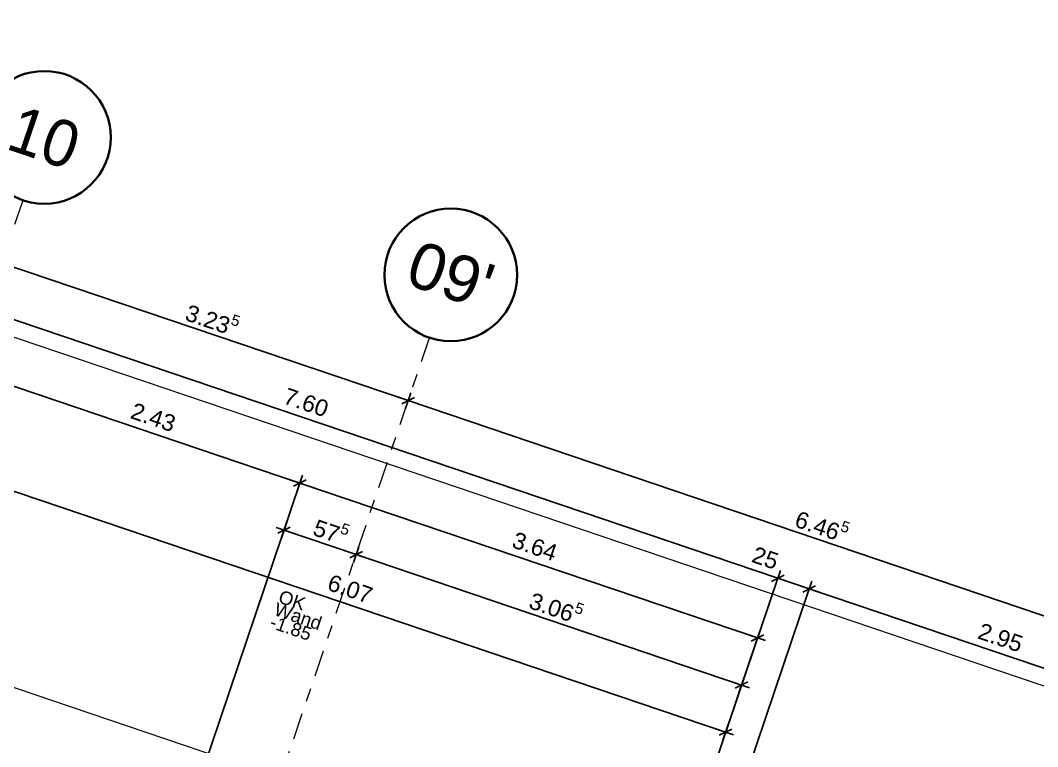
# Model space of a CAD drawing. Header units: metres. Extents: x 2661608 to 2661648.6, y 1209464.3 to 1209501.1.
# Drawn here: x 2661623.62 to 2661631.29, y 1209494.94 to 1209500.42 of the extents above; entities that cross this region are included whole.
import ezdxf

# ---------------------------------------------------------------- set-up
doc = ezdxf.new("R2010")
doc.units = ezdxf.units.M
doc.header["$PDMODE"] = 65
doc.linetypes.add('AUSGEZOGEN', pattern=[0])
doc.linetypes.add('PHANTOM2_S8', pattern=[0.3, 0.2, -0.05, 0, -0.05])
for name, color, linetype, lineweight in [('TB_639', 7, 'AUSGEZOGEN', 25), ('TB_643', 7, 'AUSGEZOGEN', 25), ('TB_649', 7, 'AUSGEZOGEN', 25)]:
    doc.layers.add(name, color=color, linetype=linetype, lineweight=lineweight)
doc.styles.add('ARIAL', font='arial.ttf')
doc.styles.add('MtXpl_Arial', font='arial.ttf')

# ---------------------------------------------------------------- blocks, each defined once
blk = doc.blocks.new('ALL_ML_STRICH')
at = {"color": 0, "linetype": 'ByBlock', "lineweight": -2}
for p, q in [((-1, 0), (0.5, 0)), ((-0.3, -0.3), (0.3, 0.3)), ((0, -0.5), (0, 0.5))]:
    blk.add_line(p, q, dxfattribs=at)

msp = doc.modelspace()

# ---------------------------------------------------------------- linework, layer by layer
at = {"layer": 'DEFPOINTS', "color": 7, "linetype": 'AUSGEZOGEN', "lineweight": 25, "transparency": 16777216}
for p in [(2661626.5454, 1209497.5501), (2661626.525, 1209497.4901), (2661626.525, 1209497.4901), (2661625.7297, 1209496.9289), (2661625.6095, 1209496.5737), (2661626.1525, 1209496.3898), (2661629.3298, 1209496.2115), (2661629.5666, 1209496.1313), (2661625.793, 1209495.3279), (2661625.793, 1209495.3279)]:
    msp.add_point(p, dxfattribs=at)
at = {"layer": 'TB_639', "color": 191, "linetype": 'AUSGEZOGEN', "lineweight": 13, "transparency": 33554687}
msp.add_line((2661618.0879, 1209497.2463), (2661645.381, 1209488.0056), dxfattribs=at)
at = {"layer": 'TB_643', "color": 191, "linetype": 'AUSGEZOGEN', "lineweight": 13, "transparency": 33554687}
msp.add_line((2661616.5217, 1209500.416), (2661648.5507, 1209489.5718), dxfattribs=at)
at = {"layer": 'TB_643', "color": 7, "linetype": 'PHANTOM2_S8', "lineweight": 18, "transparency": 33554687}
for p, q in [((2661614.7632, 1209472.8331), (2661623.6431, 1209499.0606)), ((2661617.8257, 1209471.7962), (2661626.7057, 1209498.0238))]:
    msp.add_line(p, q, dxfattribs=at)
at = {"layer": 'TB_643', "color": 7, "linetype": 'AUSGEZOGEN', "lineweight": 35, "transparency": 33554687}
for centre in [(2661623.8035, 1209499.5342), (2661626.8661, 1209498.4973)]:
    msp.add_circle(centre, 0.5, dxfattribs=at)
at = {"layer": 'TB_649', "color": 7, "linetype": 'AUSGEZOGEN', "lineweight": -2, "transparency": 16777216}
for p, q in [((2661622.1312, 1209498.6487), (2661629.3298, 1209496.2115)), ((2661623.4828, 1209498.587), (2661626.5454, 1209497.5501)), ((2661623.4281, 1209497.7082), (2661625.7297, 1209496.9289)), ((2661626.5454, 1209497.5501), (2661626.5454, 1209497.5501)), ((2661626.5454, 1209497.5501), (2661626.5454, 1209497.5501)), ((2661626.5454, 1209497.5501), (2661632.6705, 1209495.4763)), ((2661623.1875, 1209496.9978), (2661628.9369, 1209495.0512)), ((2661624.8799, 1209494.4188), (2661625.7297, 1209496.9289)), ((2661624.8799, 1209494.4188), (2661625.7297, 1209496.9289)), ((2661625.7297, 1209496.9289), (2661629.1775, 1209495.7616)), ((2661625.6095, 1209496.5737), (2661625.6095, 1209496.5737)), ((2661625.6095, 1209496.5737), (2661626.1525, 1209496.3898)), ((2661626.1525, 1209496.3898), (2661626.1525, 1209496.3898)), ((2661626.1525, 1209496.3898), (2661626.1525, 1209496.3898)), ((2661626.1525, 1209496.3898), (2661629.0572, 1209495.4064)), ((2661628.3276, 1209493.2515), (2661629.3298, 1209496.2115)), ((2661628.3276, 1209493.2515), (2661629.3298, 1209496.2115)), ((2661629.3298, 1209496.2115), (2661629.5666, 1209496.1313)), ((2661628.5644, 1209493.1714), (2661629.5666, 1209496.1313)), ((2661628.5644, 1209493.1714), (2661629.5666, 1209496.1313)), ((2661629.5666, 1209496.1313), (2661632.3608, 1209495.1853)), ((2661628.3276, 1209493.2515), (2661629.1775, 1209495.7616)), ((2661629.0572, 1209495.4064), (2661629.0572, 1209495.4064)), ((2661628.9369, 1209495.0512), (2661628.9369, 1209495.0512))]:
    msp.add_line(p, q, dxfattribs=at)

# ---------------------------------------------------------------- block references
at = {"layer": 'TB_649', "color": 7, "linetype": 'AUSGEZOGEN', "lineweight": 25, "transparency": 16777216, "xscale": 0.125, "yscale": 0.125, "zscale": 0.125}
for p, rotation in [((2661626.5454, 1209497.5501), 341.295243235156), ((2661626.5454, 1209497.5501), 161.2952432351559), ((2661625.7297, 1209496.9289), 341.2952432307331), ((2661625.7297, 1209496.9289), 161.2952432307331), ((2661625.6095, 1209496.5737), 161.2952432231211), ((2661626.1525, 1209496.3898), 341.2952432231211), ((2661626.1525, 1209496.3898), 161.2952432231211), ((2661629.3298, 1209496.2115), 341.2952432270984), ((2661629.3298, 1209496.2115), 161.2952432270984), ((2661629.5666, 1209496.1313), 341.2952432270984), ((2661629.5666, 1209496.1313), 161.2952432270984), ((2661629.1775, 1209495.7616), 341.2952432307331), ((2661629.0572, 1209495.4064), 341.2952432231211), ((2661628.9369, 1209495.0512), 341.2952432339265)]:
    msp.add_blockref('ALL_ML_STRICH', p, dxfattribs=dict(at, rotation=rotation))

# ---------------------------------------------------------------- texts
at = {"layer": 'TB_643', "color": 7, "style": 'MtXpl_Arial', "width": 0.95}
msp.add_text('10', height=0.35, rotation=-18.70476, dxfattribs=at).set_placement((2661623.5027, 1209499.4513))
at = {"layer": 'TB_643', "color": 7, "style": 'MtXpl_Arial'}
msp.add_text("09'", height=0.35, rotation=-18.70476, dxfattribs=at).set_placement((2661626.5082, 1209498.4338))
at = {"layer": 'TB_649', "color": 7, "linetype": 'AUSGEZOGEN', "lineweight": 25, "transparency": 16777216, "char_height": 0.125, "attachment_point": 5, "rotation": 341.29524, "style": 'ARIAL'}
for s, insert, width in [('\\A1;{\\A1;{3.23\\H0.082500;\\S5^ ;}}', (2661625.0715, 1209498.1702), 0.625), ('\\A1;{\\A1;{7.60\\H0.082500;\\S^ ;}}', (2661625.776, 1209497.5357), 0.5), ('\\A1;{\\A1;{2.43\\H0.082500;\\S^ ;}}', (2661624.6242, 1209497.4243), 0.5), ('\\A1;{\\A1;{6.46\\H0.082500;\\S5^ ;}}', (2661629.6653, 1209496.6148), 0.625), ('\\A1;{\\A1;{57\\H0.082500;\\S5^ ;}}', (2661625.9659, 1209496.574), 0.5), ('\\A1;{\\A1;{3.64\\H0.082500;\\S^ ;}}', (2661627.4992, 1209496.4509), 0.5), ('\\A1;{\\A1;{25\\H0.082500;\\S^ ;}}', (2661629.2366, 1209496.3641), 0.5), ('\\A1;{\\A1;{6.07\\H0.082500;\\S^ ;}}', (2661626.1076, 1209496.1302), 0.5), ('\\A1;{\\A1;{3.06\\H0.082500;\\S5^ ;}}', (2661627.6623, 1209495.9998), 0.625), ('\\A1;{\\A1;{2.95\\H0.082500;\\S^ ;}}', (2661631.0086, 1209495.7641), 0.5)]:
    msp.add_mtext(s, dxfattribs=dict(at, insert=insert, width=width))
at = {"layer": 'TB_649', "color": 7, "linetype": 'AUSGEZOGEN', "lineweight": 25, "transparency": 16777216, "insert": (2661625.5912, 1209496.1257), "char_height": 0.1, "width": 0.005, "attachment_point": 1, "rotation": 341.29524, "line_spacing_factor": 0.60241, "style": 'ARIAL'}
msp.add_mtext('OK Wand -1.85', dxfattribs=at)

doc.saveas('drawing.dxf')
